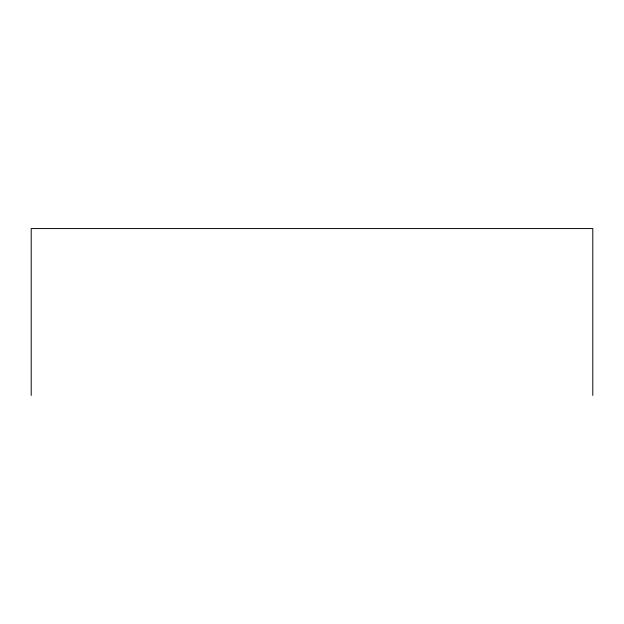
<?xml version="1.0" encoding="UTF-8"?>
<svg xmlns="http://www.w3.org/2000/svg" width="624" height="624" viewBox="0 0 624 624"><rect width="100%" height="100%" fill="white"/><g stroke="black" fill="none" stroke-linecap="round" stroke-linejoin="round"><path stroke-width="0.94" d="M592.8 395.444L592.8 228.556L31.2 228.556L31.2 395.444"/></g></svg>
